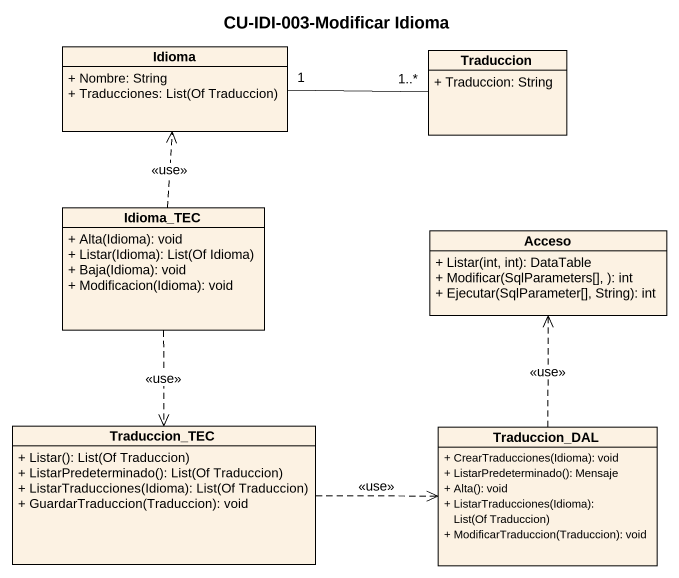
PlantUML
@startuml
title CU-IDI-003-Modificar Idioma
hide circle
hide empty members
skinparam classAttributeIconSize 0
class Idioma {
  + Nombre: String
  {field} + Traducciones: List(Of Traduccion)
}
class Traduccion {
  + Traduccion: String
}
class Idioma_TEC {
  + Alta(Idioma): void
  + Listar(Idioma): List(Of Idioma)
  + Baja(Idioma): void
  + Modificacion(Idioma): void
}
class Acceso {
  + Listar(int, int): DataTable
  + Modificar(SqlParameters[], ): int
  + Ejecutar(SqlParameter[], String): int
}
class Traduccion_TEC {
  + Listar(): List(Of Traduccion)
  + ListarPredeterminado(): List(Of Traduccion)
  + ListarTraducciones(Idioma): List(Of Traduccion)
  + GuardarTraduccion(Traduccion): void
}
class Traduccion_DAL {
  + CrearTraducciones(Idioma): void
  + ListarPredeterminado(): Mensaje
  + Alta(): void
  + ListarTraducciones(Idioma): List(Of Traduccion)
  + ModificarTraduccion(Traduccion): void
}
Idioma "1" -right- "1..*" Traduccion
Idioma_TEC .up.> Idioma : <<use>>
Idioma_TEC ..> Traduccion_TEC : <<use>>
Traduccion_TEC .right.> Traduccion_DAL : <<use>>
Traduccion_DAL .up.> Acceso : <<use>>
@enduml
